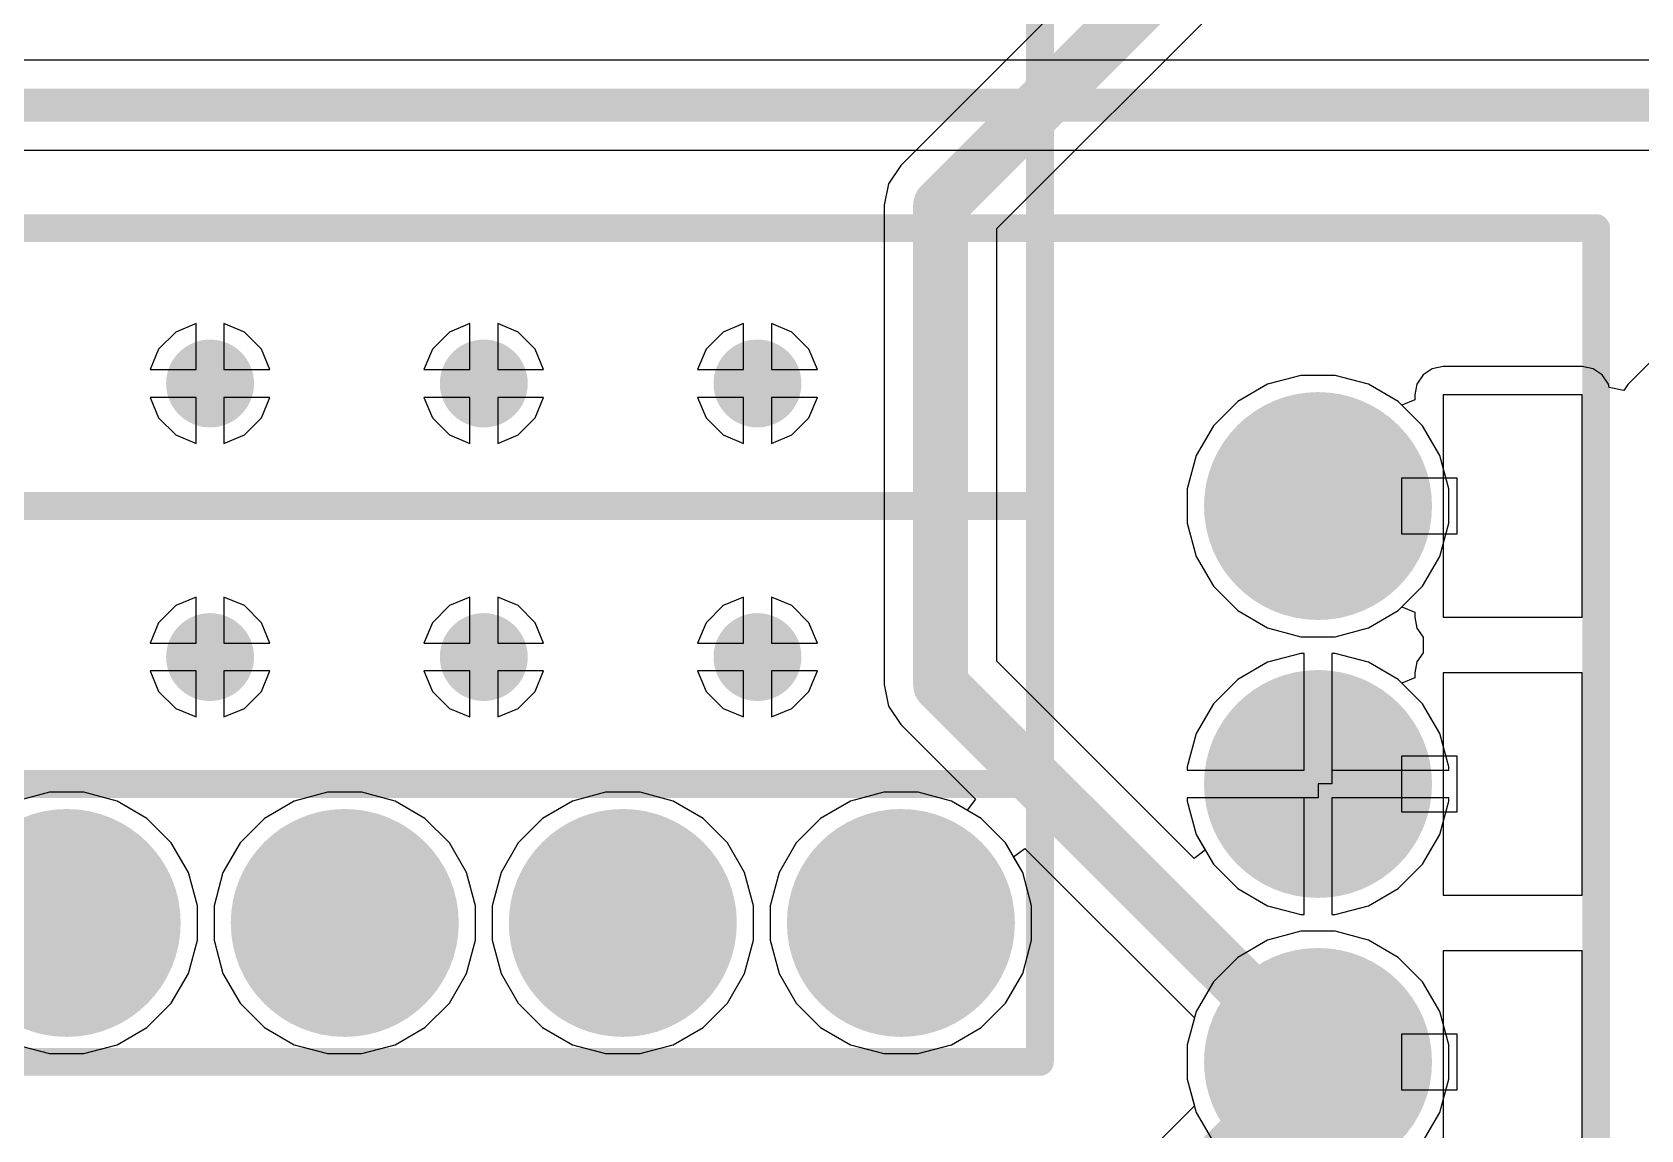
# Model space of a CAD drawing. Header units: inches. Extents: x -0.01 to 4.3, y -0.01 to 7.88.
# Drawn here: x 2.79 to 3.369, y 7.113 to 7.508 of the extents above; entities that cross this region are included whole.
import ezdxf

# ---------------------------------------------------------------- set-up
doc = ezdxf.new("R2010")
doc.units = ezdxf.units.IN
doc.header["$MEASUREMENT"] = 0
for name, color, linetype in [('Bottom Layer', 5, 'Continuous'), ('Bottom Solder', 6, 'Continuous'), ('Multi-Layer', 9, 'Continuous'), ('Pad Holes', 156, 'Continuous'), ('Top Layer', 1, 'Continuous'), ('Top Overlay', 2, 'Continuous'), ('Top Solder', 216, 'Continuous'), ('Via Holes', 16, 'Continuous')]:
    doc.layers.add(name, color=color, linetype=linetype)

# ---------------------------------------------------------------- blocks, each defined once
blk = doc.blocks.new('B___P____32')
at = {"layer": 'Bottom Layer'}
h = blk.add_hatch(color=5, dxfattribs=at)
edge = h.paths.add_edge_path()
edge.add_arc((-0.3, -0.75), 0.037, 0, 360)
h = blk.add_hatch(color=5, dxfattribs=at)
edge = h.paths.add_edge_path()
edge.add_arc((-0.15, -0.8), 0.037, 0, 360)
h = blk.add_hatch(color=5, dxfattribs=at)
edge = h.paths.add_edge_path()
edge.add_arc((-0.05, -0.8), 0.037, 0, 360)
h = blk.add_hatch(color=5, dxfattribs=at)
edge = h.paths.add_edge_path()
edge.add_arc((0.05, -0.8), 0.037, 0, 360)
h = blk.add_hatch(color=5, dxfattribs=at)
edge = h.paths.add_edge_path()
edge.add_arc((0.15, -0.8), 0.037, 0, 360)
h = blk.add_hatch(color=5, dxfattribs=at)
edge = h.paths.add_edge_path()
edge.add_arc((-0.3, -0.85), 0.037, 0, 360)
h = blk.add_hatch(color=5, dxfattribs=at)
edge = h.paths.add_edge_path()
edge.add_arc((-0.3, -0.95), 0.037, 0, 360)
at = {"layer": 'Bottom Solder'}
h = blk.add_hatch(color=6, dxfattribs=at)
edge = h.paths.add_edge_path()
edge.add_arc((-0.3, -0.75), 0.041, 0, 360)
h = blk.add_hatch(color=6, dxfattribs=at)
edge = h.paths.add_edge_path()
edge.add_arc((-0.15, -0.8), 0.041, 0, 360)
h = blk.add_hatch(color=6, dxfattribs=at)
edge = h.paths.add_edge_path()
edge.add_arc((-0.05, -0.8), 0.041, 0, 360)
h = blk.add_hatch(color=6, dxfattribs=at)
edge = h.paths.add_edge_path()
edge.add_arc((0.05, -0.8), 0.041, 0, 360)
h = blk.add_hatch(color=6, dxfattribs=at)
edge = h.paths.add_edge_path()
edge.add_arc((0.15, -0.8), 0.041, 0, 360)
h = blk.add_hatch(color=6, dxfattribs=at)
edge = h.paths.add_edge_path()
edge.add_arc((-0.3, -0.85), 0.041, 0, 360)
h = blk.add_hatch(color=6, dxfattribs=at)
edge = h.paths.add_edge_path()
edge.add_arc((-0.3, -0.95), 0.041, 0, 360)
at = {"layer": 'Multi-Layer'}
h = blk.add_hatch(color=9, dxfattribs=at)
edge = h.paths.add_edge_path()
edge.add_arc((-0.3, -0.75), 0.037, 0, 360)
h = blk.add_hatch(color=9, dxfattribs=at)
edge = h.paths.add_edge_path()
edge.add_arc((-0.15, -0.8), 0.037, 0, 360)
h = blk.add_hatch(color=9, dxfattribs=at)
edge = h.paths.add_edge_path()
edge.add_arc((-0.05, -0.8), 0.037, 0, 360)
h = blk.add_hatch(color=9, dxfattribs=at)
edge = h.paths.add_edge_path()
edge.add_arc((0.05, -0.8), 0.037, 0, 360)
h = blk.add_hatch(color=9, dxfattribs=at)
edge = h.paths.add_edge_path()
edge.add_arc((0.15, -0.8), 0.037, 0, 360)
h = blk.add_hatch(color=9, dxfattribs=at)
edge = h.paths.add_edge_path()
edge.add_arc((-0.3, -0.85), 0.037, 0, 360)
h = blk.add_hatch(color=9, dxfattribs=at)
edge = h.paths.add_edge_path()
edge.add_arc((-0.3, -0.95), 0.037, 0, 360)
at = {"layer": 'Pad Holes'}
h = blk.add_hatch(color=7, dxfattribs=at)
edge = h.paths.add_edge_path()
edge.add_arc((-0.3, -0.75), 0.02, 0, 360)
h = blk.add_hatch(color=7, dxfattribs=at)
edge = h.paths.add_edge_path()
edge.add_arc((-0.15, -0.8), 0.02, 0, 360)
h = blk.add_hatch(color=7, dxfattribs=at)
edge = h.paths.add_edge_path()
edge.add_arc((-0.05, -0.8), 0.02, 0, 360)
h = blk.add_hatch(color=7, dxfattribs=at)
edge = h.paths.add_edge_path()
edge.add_arc((0.05, -0.8), 0.02, 0, 360)
h = blk.add_hatch(color=7, dxfattribs=at)
edge = h.paths.add_edge_path()
edge.add_arc((0.15, -0.8), 0.02, 0, 360)
h = blk.add_hatch(color=7, dxfattribs=at)
edge = h.paths.add_edge_path()
edge.add_arc((-0.3, -0.85), 0.02, 0, 360)
h = blk.add_hatch(color=7, dxfattribs=at)
edge = h.paths.add_edge_path()
edge.add_arc((-0.3, -0.95), 0.02, 0, 360)
at = {"layer": 'Top Layer'}
h = blk.add_hatch(color=1, dxfattribs=at)
edge = h.paths.add_edge_path()
edge.add_arc((-0.3, -0.75), 0.037, 0, 360)
h = blk.add_hatch(color=1, dxfattribs=at)
edge = h.paths.add_edge_path()
edge.add_arc((-0.15, -0.8), 0.037, 0, 360)
h = blk.add_hatch(color=1, dxfattribs=at)
edge = h.paths.add_edge_path()
edge.add_arc((-0.05, -0.8), 0.037, 0, 360)
h = blk.add_hatch(color=1, dxfattribs=at)
edge = h.paths.add_edge_path()
edge.add_arc((0.05, -0.8), 0.037, 0, 360)
h = blk.add_hatch(color=1, dxfattribs=at)
edge = h.paths.add_edge_path()
edge.add_arc((0.15, -0.8), 0.037, 0, 360)
h = blk.add_hatch(color=1, dxfattribs=at)
edge = h.paths.add_edge_path()
edge.add_arc((-0.3, -0.85), 0.037, 0, 360)
h = blk.add_hatch(color=1, dxfattribs=at)
edge = h.paths.add_edge_path()
edge.add_arc((-0.3, -0.95), 0.037, 0, 360)
at = {"layer": 'Top Solder'}
h = blk.add_hatch(color=216, dxfattribs=at)
edge = h.paths.add_edge_path()
edge.add_arc((-0.3, -0.75), 0.041, 0, 360)
h = blk.add_hatch(color=216, dxfattribs=at)
edge = h.paths.add_edge_path()
edge.add_arc((-0.15, -0.8), 0.041, 0, 360)
h = blk.add_hatch(color=216, dxfattribs=at)
edge = h.paths.add_edge_path()
edge.add_arc((-0.05, -0.8), 0.041, 0, 360)
h = blk.add_hatch(color=216, dxfattribs=at)
edge = h.paths.add_edge_path()
edge.add_arc((0.05, -0.8), 0.041, 0, 360)
h = blk.add_hatch(color=216, dxfattribs=at)
edge = h.paths.add_edge_path()
edge.add_arc((0.15, -0.8), 0.041, 0, 360)
h = blk.add_hatch(color=216, dxfattribs=at)
edge = h.paths.add_edge_path()
edge.add_arc((-0.3, -0.85), 0.041, 0, 360)
h = blk.add_hatch(color=216, dxfattribs=at)
edge = h.paths.add_edge_path()
edge.add_arc((-0.3, -0.95), 0.041, 0, 360)
at = {"layer": 'Bottom Layer'}
for p, q in [((-0.395, -0.71), (-0.395, -0.79)), ((-0.345, -0.79), (-0.345, -0.71)), ((-0.33, -0.74), (-0.35, -0.74)), ((-0.35, -0.74), (-0.35, -0.76)), ((-0.33, -0.76), (-0.33, -0.74)), ((-0.35, -0.76), (-0.33, -0.76)), ((-0.395, -0.79), (-0.345, -0.79)), ((-0.345, -0.81), (-0.395, -0.81)), ((-0.395, -0.81), (-0.395, -0.89)), ((-0.345, -0.89), (-0.345, -0.81)), ((-0.33, -0.84), (-0.35, -0.84)), ((-0.35, -0.84), (-0.35, -0.86)), ((-0.33, -0.86), (-0.33, -0.84)), ((-0.35, -0.86), (-0.33, -0.86)), ((-0.395, -0.89), (-0.345, -0.89)), ((-0.345, -0.91), (-0.395, -0.91)), ((-0.395, -0.91), (-0.395, -0.99)), ((-0.345, -0.99), (-0.345, -0.91)), ((-0.33, -0.94), (-0.35, -0.94)), ((-0.35, -0.94), (-0.35, -0.96)), ((-0.33, -0.96), (-0.33, -0.94)), ((-0.35, -0.96), (-0.33, -0.96)), ((-0.395, -0.99), (-0.345, -0.99))]:
    blk.add_line(p, q, dxfattribs=at)
at = {"layer": 'Top Overlay'}
for points in [[(-0.4, 1.05, 0.01, 0.01, 0), (-0.4, -1.05, 0.01, 0.01, 0)], [(0.2, -0.75, 0.01, 0.01, 0), (-0.2, -0.75, 0.01, 0.01, 0)], [(-0.2, -0.75, 0.01, 0.01, 0), (-0.2, -1.2, 0.01, 0.01, 0)], [(0.2, -0.85, 0.01, 0.01, 0), (-0.2, -0.85, 0.01, 0.01, 0)], [(-0.2, -0.85, 0.01, 0.01, 0), (-0.2, -0.95, 0.01, 0.01, 0)], [(0.2, -0.95, 0.01, 0.01, 0), (-0.2, -0.95, 0.01, 0.01, 0)], [(0.4, -1.05, 0.01, 0.01, 0), (-0.4, -1.05, 0.01, 0.01, 0)]]:
    blk.add_lwpolyline(points, format="xyseb", dxfattribs=at)
for points in [[(-0.2025, -0.75, 0.005, 0.005, 1), (-0.1975, -0.75, 0.005, 0.005, 1)], [(-0.2025, -0.75, 0.005, 0.005, 1), (-0.1975, -0.75, 0.005, 0.005, 1)], [(-0.2025, -0.85, 0.005, 0.005, 1), (-0.1975, -0.85, 0.005, 0.005, 1)], [(-0.2025, -0.85, 0.005, 0.005, 1), (-0.1975, -0.85, 0.005, 0.005, 1)], [(-0.2025, -0.95, 0.005, 0.005, 1), (-0.1975, -0.95, 0.005, 0.005, 1)], [(-0.2025, -0.95, 0.005, 0.005, 1), (-0.1975, -0.95, 0.005, 0.005, 1)], [(-0.4025, -1.05, 0.005, 0.005, 1), (-0.3975, -1.05, 0.005, 0.005, 1)], [(-0.4025, -1.05, 0.005, 0.005, 1), (-0.3975, -1.05, 0.005, 0.005, 1)]]:
    blk.add_lwpolyline(points, format="xyseb", close=True, dxfattribs=at)

msp = doc.modelspace()

# ---------------------------------------------------------------- hatches: boundary and pattern name
at = {"layer": 'Bottom Layer'}
h = msp.add_hatch(color=5, dxfattribs=at)
edge = h.paths.add_edge_path()
edge.add_arc((2.85433, 7.38189), 0.01181, 0, 360)
h = msp.add_hatch(color=5, dxfattribs=at)
edge = h.paths.add_edge_path()
edge.add_arc((2.95276, 7.38189), 0.01181, 0, 360)
h = msp.add_hatch(color=5, dxfattribs=at)
edge = h.paths.add_edge_path()
edge.add_arc((3.05118, 7.38189), 0.01181, 0, 360)
h = msp.add_hatch(color=5, dxfattribs=at)
edge = h.paths.add_edge_path()
edge.add_arc((2.85433, 7.28346), 0.01181, 0, 360)
h = msp.add_hatch(color=5, dxfattribs=at)
edge = h.paths.add_edge_path()
edge.add_arc((2.95276, 7.28346), 0.01181, 0, 360)
h = msp.add_hatch(color=5, dxfattribs=at)
edge = h.paths.add_edge_path()
edge.add_arc((3.05118, 7.28346), 0.01181, 0, 360)
at = {"layer": 'Bottom Solder'}
h = msp.add_hatch(color=6, dxfattribs=at)
edge = h.paths.add_edge_path()
edge.add_arc((2.85433, 7.38189), 0.01581, 0, 360)
h = msp.add_hatch(color=6, dxfattribs=at)
edge = h.paths.add_edge_path()
edge.add_arc((2.95276, 7.38189), 0.01581, 0, 360)
h = msp.add_hatch(color=6, dxfattribs=at)
edge = h.paths.add_edge_path()
edge.add_arc((3.05118, 7.38189), 0.01581, 0, 360)
h = msp.add_hatch(color=6, dxfattribs=at)
edge = h.paths.add_edge_path()
edge.add_arc((2.85433, 7.28346), 0.01581, 0, 360)
h = msp.add_hatch(color=6, dxfattribs=at)
edge = h.paths.add_edge_path()
edge.add_arc((2.95276, 7.28346), 0.01581, 0, 360)
h = msp.add_hatch(color=6, dxfattribs=at)
edge = h.paths.add_edge_path()
edge.add_arc((3.05118, 7.28346), 0.01581, 0, 360)
at = {"layer": 'Top Layer'}
h = msp.add_hatch(color=1, dxfattribs=at)
edge = h.paths.add_edge_path()
edge.add_arc((2.85433, 7.38189), 0.01181, 0, 360)
h = msp.add_hatch(color=1, dxfattribs=at)
edge = h.paths.add_edge_path()
edge.add_arc((2.95276, 7.38189), 0.01181, 0, 360)
h = msp.add_hatch(color=1, dxfattribs=at)
edge = h.paths.add_edge_path()
edge.add_arc((3.05118, 7.38189), 0.01181, 0, 360)
h = msp.add_hatch(color=1, dxfattribs=at)
edge = h.paths.add_edge_path()
edge.add_arc((2.85433, 7.28346), 0.01181, 0, 360)
h = msp.add_hatch(color=1, dxfattribs=at)
edge = h.paths.add_edge_path()
edge.add_arc((2.95276, 7.28346), 0.01181, 0, 360)
h = msp.add_hatch(color=1, dxfattribs=at)
edge = h.paths.add_edge_path()
edge.add_arc((3.05118, 7.28346), 0.01181, 0, 360)
at = {"layer": 'Top Solder'}
h = msp.add_hatch(color=216, dxfattribs=at)
edge = h.paths.add_edge_path()
edge.add_arc((2.85433, 7.38189), 0.01581, 0, 360)
h = msp.add_hatch(color=216, dxfattribs=at)
edge = h.paths.add_edge_path()
edge.add_arc((2.95276, 7.38189), 0.01581, 0, 360)
h = msp.add_hatch(color=216, dxfattribs=at)
edge = h.paths.add_edge_path()
edge.add_arc((3.05118, 7.38189), 0.01581, 0, 360)
h = msp.add_hatch(color=216, dxfattribs=at)
edge = h.paths.add_edge_path()
edge.add_arc((2.85433, 7.28346), 0.01581, 0, 360)
h = msp.add_hatch(color=216, dxfattribs=at)
edge = h.paths.add_edge_path()
edge.add_arc((2.95276, 7.28346), 0.01581, 0, 360)
h = msp.add_hatch(color=216, dxfattribs=at)
edge = h.paths.add_edge_path()
edge.add_arc((3.05118, 7.28346), 0.01581, 0, 360)
at = {"layer": 'Via Holes'}
h = msp.add_hatch(color=7, dxfattribs=at)
edge = h.paths.add_edge_path()
edge.add_arc((2.85433, 7.38189), 0.00591, 0, 360)
h = msp.add_hatch(color=7, dxfattribs=at)
edge = h.paths.add_edge_path()
edge.add_arc((2.95276, 7.38189), 0.00591, 0, 360)
h = msp.add_hatch(color=7, dxfattribs=at)
edge = h.paths.add_edge_path()
edge.add_arc((3.05118, 7.38189), 0.00591, 0, 360)
h = msp.add_hatch(color=7, dxfattribs=at)
edge = h.paths.add_edge_path()
edge.add_arc((2.85433, 7.28346), 0.00591, 0, 360)
h = msp.add_hatch(color=7, dxfattribs=at)
edge = h.paths.add_edge_path()
edge.add_arc((2.95276, 7.28346), 0.00591, 0, 360)
h = msp.add_hatch(color=7, dxfattribs=at)
edge = h.paths.add_edge_path()
edge.add_arc((3.05118, 7.28346), 0.00591, 0, 360)

# ---------------------------------------------------------------- linework, layer by layer
at = {"layer": 'Bottom Layer'}
for p, q in [((3.24572, 7.60333), (3.10269, 7.46031)), ((3.13723, 7.43762), (3.26841, 7.5688)), ((3.10269, 7.46031), (3.09831, 7.45374)), ((3.09831, 7.45374), (3.09677, 7.446)), ((3.09677, 7.446), (3.09677, 7.27355)), ((3.13723, 7.28193), (3.13723, 7.43762)), ((3.39475, 7.41209), (3.36414, 7.38148)), ((2.84198, 7.40038), (2.83584, 7.39424)), ((2.84933, 7.40343), (2.84198, 7.40038)), ((2.84933, 7.38689), (2.84933, 7.40343)), ((2.86669, 7.40038), (2.85933, 7.40343)), ((2.85933, 7.40343), (2.85933, 7.38689)), ((2.87282, 7.39424), (2.86669, 7.40038)), ((2.9404, 7.40038), (2.93427, 7.39424)), ((2.94776, 7.40343), (2.9404, 7.40038)), ((2.94776, 7.38689), (2.94776, 7.40343)), ((2.96511, 7.40038), (2.95776, 7.40343)), ((2.95776, 7.40343), (2.95776, 7.38689)), ((2.97125, 7.39424), (2.96511, 7.40038)), ((3.03883, 7.40038), (3.03269, 7.39424)), ((3.04618, 7.40343), (3.03883, 7.40038)), ((3.04618, 7.38689), (3.04618, 7.40343)), ((3.06354, 7.40038), (3.05618, 7.40343)), ((3.05618, 7.40343), (3.05618, 7.38689)), ((3.06967, 7.39424), (3.06354, 7.40038)), ((2.83584, 7.39424), (2.83279, 7.38689)), ((2.87587, 7.38689), (2.87282, 7.39424)), ((2.93427, 7.39424), (2.93122, 7.38689)), ((2.97429, 7.38689), (2.97125, 7.39424)), ((3.03269, 7.39424), (3.02964, 7.38689)), ((3.07272, 7.38689), (3.06967, 7.39424)), ((3.29776, 7.38799), (3.29385, 7.38722)), ((3.34776, 7.38799), (3.29776, 7.38799)), ((3.35166, 7.38722), (3.34776, 7.38799)), ((2.83279, 7.38689), (2.84933, 7.38689)), ((2.85933, 7.38689), (2.87587, 7.38689)), ((2.93122, 7.38689), (2.94776, 7.38689)), ((2.95776, 7.38689), (2.97429, 7.38689)), ((3.02964, 7.38689), (3.04618, 7.38689)), ((3.05618, 7.38689), (3.07272, 7.38689)), ((3.24657, 7.3848), (3.23461, 7.38159)), ((3.25894, 7.3848), (3.24657, 7.3848)), ((3.2709, 7.38159), (3.25894, 7.3848)), ((3.28834, 7.3817), (3.28756, 7.3778)), ((3.29055, 7.385), (3.28834, 7.3817)), ((3.29385, 7.38722), (3.29055, 7.385)), ((3.35497, 7.385), (3.35166, 7.38722)), ((3.35718, 7.3817), (3.35497, 7.385)), ((3.35743, 7.38043), (3.35718, 7.3817)), ((2.84933, 7.37689), (2.83279, 7.37689)), ((2.83279, 7.37689), (2.83584, 7.36953)), ((2.84933, 7.36035), (2.84933, 7.37689)), ((2.87587, 7.37689), (2.85933, 7.37689)), ((2.85933, 7.37689), (2.85933, 7.36035)), ((2.87282, 7.36953), (2.87587, 7.37689)), ((2.94776, 7.37689), (2.93122, 7.37689)), ((2.93122, 7.37689), (2.93427, 7.36953)), ((2.94776, 7.36035), (2.94776, 7.37689)), ((2.97429, 7.37689), (2.95776, 7.37689)), ((2.95776, 7.37689), (2.95776, 7.36035)), ((2.97125, 7.36953), (2.97429, 7.37689)), ((3.04618, 7.37689), (3.02964, 7.37689)), ((3.02964, 7.37689), (3.03269, 7.36953)), ((3.04618, 7.36035), (3.04618, 7.37689)), ((3.07272, 7.37689), (3.05618, 7.37689)), ((3.05618, 7.37689), (3.05618, 7.36035)), ((3.06967, 7.36953), (3.07272, 7.37689)), ((3.23461, 7.38159), (3.2239, 7.3754)), ((3.28161, 7.3754), (3.2709, 7.38159)), ((3.28756, 7.37599), (3.28294, 7.37408)), ((3.28756, 7.3778), (3.28756, 7.37599)), ((3.36274, 7.37938), (3.35743, 7.38043)), ((3.36414, 7.38148), (3.36274, 7.37938)), ((3.2239, 7.3754), (3.21515, 7.36665)), ((3.28294, 7.37408), (3.28161, 7.3754)), ((2.83584, 7.36953), (2.84198, 7.3634)), ((2.86669, 7.3634), (2.87282, 7.36953)), ((2.93427, 7.36953), (2.9404, 7.3634)), ((2.96511, 7.3634), (2.97125, 7.36953)), ((3.03269, 7.36953), (3.03883, 7.3634)), ((3.06354, 7.3634), (3.06967, 7.36953)), ((3.21515, 7.36665), (3.20896, 7.35594)), ((2.84198, 7.3634), (2.84933, 7.36035)), ((2.85933, 7.36035), (2.86669, 7.3634)), ((2.9404, 7.3634), (2.94776, 7.36035)), ((2.95776, 7.36035), (2.96511, 7.3634)), ((3.03883, 7.3634), (3.04618, 7.36035)), ((3.05618, 7.36035), (3.06354, 7.3634)), ((3.20896, 7.35594), (3.20576, 7.34398)), ((3.20576, 7.34398), (3.20576, 7.33161)), ((3.20576, 7.33161), (3.20896, 7.31965)), ((3.20896, 7.31965), (3.21515, 7.30894)), ((3.21515, 7.30894), (3.2239, 7.30019)), ((2.84198, 7.30196), (2.83584, 7.29582)), ((2.84933, 7.305), (2.84198, 7.30196)), ((2.84933, 7.28846), (2.84933, 7.305)), ((2.86669, 7.30196), (2.85933, 7.305)), ((2.85933, 7.305), (2.85933, 7.28846)), ((2.87282, 7.29582), (2.86669, 7.30196)), ((2.9404, 7.30196), (2.93427, 7.29582)), ((2.94776, 7.305), (2.9404, 7.30196)), ((2.94776, 7.28846), (2.94776, 7.305)), ((2.96511, 7.30196), (2.95776, 7.305)), ((2.95776, 7.305), (2.95776, 7.28846)), ((2.97125, 7.29582), (2.96511, 7.30196)), ((3.03883, 7.30196), (3.03269, 7.29582)), ((3.04618, 7.305), (3.03883, 7.30196)), ((3.04618, 7.28846), (3.04618, 7.305)), ((3.06354, 7.30196), (3.05618, 7.305)), ((3.05618, 7.305), (3.05618, 7.28846)), ((3.06967, 7.29582), (3.06354, 7.30196)), ((3.28161, 7.30019), (3.28294, 7.30151)), ((3.28294, 7.30151), (3.28756, 7.2996)), ((2.83584, 7.29582), (2.83279, 7.28846)), ((2.87587, 7.28846), (2.87282, 7.29582)), ((2.93427, 7.29582), (2.93122, 7.28846)), ((2.97429, 7.28846), (2.97125, 7.29582)), ((3.03269, 7.29582), (3.02964, 7.28846)), ((3.07272, 7.28846), (3.06967, 7.29582)), ((3.2239, 7.30019), (3.23461, 7.294)), ((3.2709, 7.294), (3.28161, 7.30019)), ((3.28756, 7.2996), (3.28756, 7.2978)), ((3.28756, 7.2978), (3.28834, 7.29389)), ((3.23461, 7.294), (3.24657, 7.2908)), ((3.24657, 7.2908), (3.25894, 7.2908)), ((3.25894, 7.2908), (3.2709, 7.294)), ((3.28834, 7.29389), (3.29055, 7.29059)), ((3.29055, 7.29059), (3.29055, 7.285)), ((2.83279, 7.28846), (2.84933, 7.28846)), ((2.85933, 7.28846), (2.87587, 7.28846)), ((2.93122, 7.28846), (2.94776, 7.28846)), ((2.95776, 7.28846), (2.97429, 7.28846)), ((3.02964, 7.28846), (3.04618, 7.28846)), ((3.05618, 7.28846), (3.07272, 7.28846)), ((3.24657, 7.2848), (3.23461, 7.28159)), ((3.24776, 7.2848), (3.24657, 7.2848)), ((3.24776, 7.2428), (3.24776, 7.2848)), ((3.25894, 7.2848), (3.25776, 7.2848)), ((3.25776, 7.2848), (3.25776, 7.2378)), ((3.2709, 7.28159), (3.25894, 7.2848)), ((3.29055, 7.285), (3.28834, 7.2817)), ((2.84933, 7.27846), (2.83279, 7.27846)), ((2.83279, 7.27846), (2.83584, 7.27111)), ((2.84933, 7.26193), (2.84933, 7.27846)), ((2.87587, 7.27846), (2.85933, 7.27846)), ((2.85933, 7.27846), (2.85933, 7.26193)), ((2.87282, 7.27111), (2.87587, 7.27846)), ((2.94776, 7.27846), (2.93122, 7.27846)), ((2.93122, 7.27846), (2.93427, 7.27111)), ((2.94776, 7.26193), (2.94776, 7.27846)), ((2.97429, 7.27846), (2.95776, 7.27846)), ((2.95776, 7.27846), (2.95776, 7.26193)), ((2.97125, 7.27111), (2.97429, 7.27846)), ((3.04618, 7.27846), (3.02964, 7.27846)), ((3.02964, 7.27846), (3.03269, 7.27111)), ((3.04618, 7.26193), (3.04618, 7.27846)), ((3.07272, 7.27846), (3.05618, 7.27846)), ((3.05618, 7.27846), (3.05618, 7.26193)), ((3.06967, 7.27111), (3.07272, 7.27846)), ((3.20821, 7.21095), (3.13723, 7.28193)), ((3.23461, 7.28159), (3.2239, 7.2754)), ((3.28161, 7.2754), (3.2709, 7.28159)), ((3.28834, 7.2817), (3.28756, 7.2778)), ((3.28756, 7.2778), (3.28756, 7.27599)), ((3.09677, 7.27355), (3.09831, 7.26581)), ((3.2239, 7.2754), (3.21515, 7.26665)), ((3.28294, 7.27408), (3.28161, 7.2754)), ((3.28756, 7.27599), (3.28294, 7.27408)), ((2.83584, 7.27111), (2.84198, 7.26497)), ((2.86669, 7.26497), (2.87282, 7.27111)), ((2.93427, 7.27111), (2.9404, 7.26497)), ((2.96511, 7.26497), (2.97125, 7.27111)), ((3.03269, 7.27111), (3.03883, 7.26497)), ((3.06354, 7.26497), (3.06967, 7.27111)), ((3.21515, 7.26665), (3.20896, 7.25594)), ((2.84198, 7.26497), (2.84933, 7.26193)), ((2.85933, 7.26193), (2.86669, 7.26497)), ((2.9404, 7.26497), (2.94776, 7.26193)), ((2.95776, 7.26193), (2.96511, 7.26497)), ((3.03883, 7.26497), (3.04618, 7.26193)), ((3.05618, 7.26193), (3.06354, 7.26497)), ((3.09831, 7.26581), (3.10269, 7.25925)), ((3.10269, 7.25925), (3.1296, 7.23234)), ((3.20896, 7.25594), (3.20576, 7.24398)), ((3.20576, 7.24398), (3.20576, 7.2428)), ((3.20576, 7.2428), (3.24776, 7.2428)), ((3.25776, 7.2378), (3.25276, 7.2378)), ((3.25276, 7.2378), (3.25276, 7.2328)), ((2.79657, 7.2348), (2.78461, 7.23159)), ((2.80894, 7.2348), (2.79657, 7.2348)), ((2.8209, 7.23159), (2.80894, 7.2348)), ((2.83161, 7.2254), (2.8209, 7.23159)), ((2.88461, 7.23159), (2.8739, 7.2254)), ((2.89657, 7.2348), (2.88461, 7.23159)), ((2.90894, 7.2348), (2.89657, 7.2348)), ((2.9209, 7.23159), (2.90894, 7.2348)), ((2.93161, 7.2254), (2.9209, 7.23159)), ((2.98461, 7.23159), (2.9739, 7.2254)), ((2.99657, 7.2348), (2.98461, 7.23159)), ((3.00894, 7.2348), (2.99657, 7.2348)), ((3.0209, 7.23159), (3.00894, 7.2348)), ((3.03161, 7.2254), (3.0209, 7.23159)), ((3.08461, 7.23159), (3.0739, 7.2254)), ((3.09657, 7.2348), (3.08461, 7.23159)), ((3.10894, 7.2348), (3.09657, 7.2348)), ((3.1209, 7.23159), (3.10894, 7.2348)), ((3.12653, 7.22834), (3.1209, 7.23159)), ((3.1296, 7.23234), (3.12653, 7.22834)), ((3.25276, 7.2328), (3.20576, 7.2328)), ((3.20576, 7.2328), (3.20576, 7.23161)), ((3.20576, 7.23161), (3.20896, 7.21965)), ((2.84037, 7.21665), (2.83161, 7.2254)), ((2.8739, 7.2254), (2.86515, 7.21665)), ((2.94037, 7.21665), (2.93161, 7.2254)), ((2.9739, 7.2254), (2.96515, 7.21665)), ((3.04037, 7.21665), (3.03161, 7.2254)), ((3.0739, 7.2254), (3.06515, 7.21665)), ((3.20896, 7.21965), (3.21221, 7.21402)), ((2.84655, 7.20594), (2.84037, 7.21665)), ((2.86515, 7.21665), (2.85896, 7.20594)), ((2.94655, 7.20594), (2.94037, 7.21665)), ((2.96515, 7.21665), (2.95896, 7.20594)), ((3.04655, 7.20594), (3.04037, 7.21665)), ((3.06515, 7.21665), (3.05896, 7.20594)), ((3.1433, 7.21157), (3.1473, 7.21464)), ((3.1473, 7.21464), (3.20833, 7.15361)), ((3.21221, 7.21402), (3.20821, 7.21095)), ((3.14655, 7.20594), (3.1433, 7.21157)), ((2.84976, 7.19398), (2.84655, 7.20594)), ((2.85896, 7.20594), (2.85576, 7.19398)), ((2.94976, 7.19398), (2.94655, 7.20594)), ((2.95896, 7.20594), (2.95576, 7.19398)), ((3.04976, 7.19398), (3.04655, 7.20594)), ((3.05896, 7.20594), (3.05576, 7.19398)), ((3.14976, 7.19398), (3.14655, 7.20594)), ((2.84976, 7.18161), (2.84976, 7.19398)), ((2.85576, 7.19398), (2.85576, 7.18161)), ((2.94976, 7.18161), (2.94976, 7.19398)), ((2.95576, 7.19398), (2.95576, 7.18161)), ((3.04976, 7.18161), (3.04976, 7.19398)), ((3.05576, 7.19398), (3.05576, 7.18161)), ((3.14976, 7.18161), (3.14976, 7.19398)), ((2.84655, 7.16965), (2.84976, 7.18161)), ((2.85576, 7.18161), (2.85896, 7.16965)), ((2.94655, 7.16965), (2.94976, 7.18161)), ((2.95576, 7.18161), (2.95896, 7.16965)), ((3.04655, 7.16965), (3.04976, 7.18161)), ((3.05576, 7.18161), (3.05896, 7.16965)), ((3.14655, 7.16965), (3.14976, 7.18161)), ((2.84037, 7.15894), (2.84655, 7.16965)), ((2.85896, 7.16965), (2.86515, 7.15894)), ((2.94037, 7.15894), (2.94655, 7.16965)), ((2.95896, 7.16965), (2.96515, 7.15894)), ((3.04037, 7.15894), (3.04655, 7.16965)), ((3.05896, 7.16965), (3.06515, 7.15894)), ((3.14037, 7.15894), (3.14655, 7.16965)), ((2.83161, 7.15019), (2.84037, 7.15894)), ((2.86515, 7.15894), (2.8739, 7.15019)), ((2.93161, 7.15019), (2.94037, 7.15894)), ((2.96515, 7.15894), (2.9739, 7.15019)), ((3.03161, 7.15019), (3.04037, 7.15894)), ((3.06515, 7.15894), (3.0739, 7.15019)), ((3.13161, 7.15019), (3.14037, 7.15894)), ((3.20833, 7.15361), (3.20576, 7.14398)), ((2.8209, 7.144), (2.83161, 7.15019)), ((2.8739, 7.15019), (2.88461, 7.144)), ((2.9209, 7.144), (2.93161, 7.15019)), ((2.9739, 7.15019), (2.98461, 7.144)), ((3.0209, 7.144), (3.03161, 7.15019)), ((3.0739, 7.15019), (3.08461, 7.144)), ((3.1209, 7.144), (3.13161, 7.15019)), ((2.78461, 7.144), (2.79657, 7.1408)), ((2.79657, 7.1408), (2.80894, 7.1408)), ((2.80894, 7.1408), (2.8209, 7.144)), ((2.88461, 7.144), (2.89657, 7.1408)), ((2.89657, 7.1408), (2.90894, 7.1408)), ((2.90894, 7.1408), (2.9209, 7.144)), ((2.98461, 7.144), (2.99657, 7.1408)), ((2.99657, 7.1408), (3.00894, 7.1408)), ((3.00894, 7.1408), (3.0209, 7.144)), ((3.08461, 7.144), (3.09657, 7.1408)), ((3.09657, 7.1408), (3.10894, 7.1408)), ((3.10894, 7.1408), (3.1209, 7.144)), ((3.20576, 7.14398), (3.20576, 7.13161)), ((3.20576, 7.13161), (3.20896, 7.11965)), ((3.20896, 7.11965), (3.21515, 7.10894))]:
    msp.add_line(p, q, dxfattribs=at)
for points in [[(3.117, 7.446, 0.01969, 0.01969, 0), (3.26003, 7.58903, 0.01969, 0.01969, 0)], [(3.117, 7.27355, 0.01969, 0.01969, 0), (3.117, 7.446, 0.01969, 0.01969, 0)], [(3.117, 7.27355, 0.01969, 0.01969, 0), (3.25276, 7.1378, 0.01969, 0.01969, 0)]]:
    msp.add_lwpolyline(points, format="xyseb", dxfattribs=at)
for points in [[(3.11208, 7.446, 0.00984, 0.00984, 1), (3.12192, 7.446, 0.00984, 0.00984, 1)], [(3.11208, 7.446, 0.00984, 0.00984, 1), (3.12192, 7.446, 0.00984, 0.00984, 1)], [(3.11208, 7.27355, 0.00984, 0.00984, 1), (3.12192, 7.27355, 0.00984, 0.00984, 1)], [(3.11208, 7.27355, 0.00984, 0.00984, 1), (3.12192, 7.27355, 0.00984, 0.00984, 1)], [(3.24783, 7.1378, 0.00984, 0.00984, 1), (3.25768, 7.1378, 0.00984, 0.00984, 1)]]:
    msp.add_lwpolyline(points, format="xyseb", close=True, dxfattribs=at)
at = {"layer": 'Top Layer'}
for p, q in [((3.49349, 7.49822), (2.59992, 7.49822)), ((2.60664, 7.46578), (3.48677, 7.46578)), ((2.84198, 7.40038), (2.83584, 7.39424)), ((2.84933, 7.40343), (2.84198, 7.40038)), ((2.84933, 7.38689), (2.84933, 7.40343)), ((2.86669, 7.40038), (2.85933, 7.40343)), ((2.85933, 7.40343), (2.85933, 7.38689)), ((2.87282, 7.39424), (2.86669, 7.40038)), ((2.9404, 7.40038), (2.93427, 7.39424)), ((2.94776, 7.40343), (2.9404, 7.40038)), ((2.94776, 7.38689), (2.94776, 7.40343)), ((2.96511, 7.40038), (2.95776, 7.40343)), ((2.95776, 7.40343), (2.95776, 7.38689)), ((2.97125, 7.39424), (2.96511, 7.40038)), ((3.03883, 7.40038), (3.03269, 7.39424)), ((3.04618, 7.40343), (3.03883, 7.40038)), ((3.04618, 7.38689), (3.04618, 7.40343)), ((3.06354, 7.40038), (3.05618, 7.40343)), ((3.05618, 7.40343), (3.05618, 7.38689)), ((3.06967, 7.39424), (3.06354, 7.40038)), ((2.83584, 7.39424), (2.83279, 7.38689)), ((2.87587, 7.38689), (2.87282, 7.39424)), ((2.93427, 7.39424), (2.93122, 7.38689)), ((2.97429, 7.38689), (2.97125, 7.39424)), ((3.03269, 7.39424), (3.02964, 7.38689)), ((3.07272, 7.38689), (3.06967, 7.39424)), ((2.83279, 7.38689), (2.84933, 7.38689)), ((2.85933, 7.38689), (2.87587, 7.38689)), ((2.93122, 7.38689), (2.94776, 7.38689)), ((2.95776, 7.38689), (2.97429, 7.38689)), ((3.02964, 7.38689), (3.04618, 7.38689)), ((3.05618, 7.38689), (3.07272, 7.38689)), ((3.24657, 7.3848), (3.23461, 7.38159)), ((3.25894, 7.3848), (3.24657, 7.3848)), ((3.2709, 7.38159), (3.25894, 7.3848)), ((2.84933, 7.37689), (2.83279, 7.37689)), ((2.83279, 7.37689), (2.83584, 7.36953)), ((2.84933, 7.36035), (2.84933, 7.37689)), ((2.87587, 7.37689), (2.85933, 7.37689)), ((2.85933, 7.37689), (2.85933, 7.36035)), ((2.87282, 7.36953), (2.87587, 7.37689)), ((2.94776, 7.37689), (2.93122, 7.37689)), ((2.93122, 7.37689), (2.93427, 7.36953)), ((2.94776, 7.36035), (2.94776, 7.37689)), ((2.97429, 7.37689), (2.95776, 7.37689)), ((2.95776, 7.37689), (2.95776, 7.36035)), ((2.97125, 7.36953), (2.97429, 7.37689)), ((3.04618, 7.37689), (3.02964, 7.37689)), ((3.02964, 7.37689), (3.03269, 7.36953)), ((3.04618, 7.36035), (3.04618, 7.37689)), ((3.07272, 7.37689), (3.05618, 7.37689)), ((3.05618, 7.37689), (3.05618, 7.36035)), ((3.06967, 7.36953), (3.07272, 7.37689)), ((3.23461, 7.38159), (3.2239, 7.3754)), ((3.28161, 7.3754), (3.2709, 7.38159)), ((3.2239, 7.3754), (3.21515, 7.36665)), ((3.29037, 7.36665), (3.28161, 7.3754)), ((2.83584, 7.36953), (2.84198, 7.3634)), ((2.86669, 7.3634), (2.87282, 7.36953)), ((2.93427, 7.36953), (2.9404, 7.3634)), ((2.96511, 7.3634), (2.97125, 7.36953)), ((3.03269, 7.36953), (3.03883, 7.3634)), ((3.06354, 7.3634), (3.06967, 7.36953)), ((3.21515, 7.36665), (3.20896, 7.35594)), ((3.29655, 7.35594), (3.29037, 7.36665)), ((2.84198, 7.3634), (2.84933, 7.36035)), ((2.85933, 7.36035), (2.86669, 7.3634)), ((2.9404, 7.3634), (2.94776, 7.36035)), ((2.95776, 7.36035), (2.96511, 7.3634)), ((3.03883, 7.3634), (3.04618, 7.36035)), ((3.05618, 7.36035), (3.06354, 7.3634)), ((3.20896, 7.35594), (3.20576, 7.34398)), ((3.29976, 7.34398), (3.29655, 7.35594)), ((3.20576, 7.34398), (3.20576, 7.33161)), ((3.29976, 7.33161), (3.29976, 7.34398)), ((3.20576, 7.33161), (3.20896, 7.31965)), ((3.29655, 7.31965), (3.29976, 7.33161)), ((3.20896, 7.31965), (3.21515, 7.30894)), ((3.29037, 7.30894), (3.29655, 7.31965)), ((3.21515, 7.30894), (3.2239, 7.30019)), ((3.28161, 7.30019), (3.29037, 7.30894)), ((2.84198, 7.30196), (2.83584, 7.29582)), ((2.84933, 7.305), (2.84198, 7.30196)), ((2.84933, 7.28846), (2.84933, 7.305)), ((2.86669, 7.30196), (2.85933, 7.305)), ((2.85933, 7.305), (2.85933, 7.28846)), ((2.87282, 7.29582), (2.86669, 7.30196)), ((2.9404, 7.30196), (2.93427, 7.29582)), ((2.94776, 7.305), (2.9404, 7.30196)), ((2.94776, 7.28846), (2.94776, 7.305)), ((2.96511, 7.30196), (2.95776, 7.305)), ((2.95776, 7.305), (2.95776, 7.28846)), ((2.97125, 7.29582), (2.96511, 7.30196)), ((3.03883, 7.30196), (3.03269, 7.29582)), ((3.04618, 7.305), (3.03883, 7.30196)), ((3.04618, 7.28846), (3.04618, 7.305)), ((3.06354, 7.30196), (3.05618, 7.305)), ((3.05618, 7.305), (3.05618, 7.28846)), ((3.06967, 7.29582), (3.06354, 7.30196)), ((2.83584, 7.29582), (2.83279, 7.28846)), ((2.87587, 7.28846), (2.87282, 7.29582)), ((2.93427, 7.29582), (2.93122, 7.28846)), ((2.97429, 7.28846), (2.97125, 7.29582)), ((3.03269, 7.29582), (3.02964, 7.28846)), ((3.07272, 7.28846), (3.06967, 7.29582)), ((3.2239, 7.30019), (3.23461, 7.294)), ((3.2709, 7.294), (3.28161, 7.30019)), ((3.23461, 7.294), (3.24657, 7.2908)), ((3.24657, 7.2908), (3.25894, 7.2908)), ((3.25894, 7.2908), (3.2709, 7.294)), ((2.83279, 7.28846), (2.84933, 7.28846)), ((2.85933, 7.28846), (2.87587, 7.28846)), ((2.93122, 7.28846), (2.94776, 7.28846)), ((2.95776, 7.28846), (2.97429, 7.28846)), ((3.02964, 7.28846), (3.04618, 7.28846)), ((3.05618, 7.28846), (3.07272, 7.28846)), ((3.24657, 7.2848), (3.23461, 7.28159)), ((3.24776, 7.2848), (3.24657, 7.2848)), ((3.24776, 7.2428), (3.24776, 7.2848)), ((3.25894, 7.2848), (3.25776, 7.2848)), ((3.25776, 7.2848), (3.25776, 7.2428)), ((3.2709, 7.28159), (3.25894, 7.2848)), ((2.84933, 7.27846), (2.83279, 7.27846)), ((2.83279, 7.27846), (2.83584, 7.27111)), ((2.84933, 7.26193), (2.84933, 7.27846)), ((2.87587, 7.27846), (2.85933, 7.27846)), ((2.85933, 7.27846), (2.85933, 7.26193)), ((2.87282, 7.27111), (2.87587, 7.27846)), ((2.94776, 7.27846), (2.93122, 7.27846)), ((2.93122, 7.27846), (2.93427, 7.27111)), ((2.94776, 7.26193), (2.94776, 7.27846)), ((2.97429, 7.27846), (2.95776, 7.27846)), ((2.95776, 7.27846), (2.95776, 7.26193)), ((2.97125, 7.27111), (2.97429, 7.27846)), ((3.04618, 7.27846), (3.02964, 7.27846)), ((3.02964, 7.27846), (3.03269, 7.27111)), ((3.04618, 7.26193), (3.04618, 7.27846)), ((3.07272, 7.27846), (3.05618, 7.27846)), ((3.05618, 7.27846), (3.05618, 7.26193)), ((3.06967, 7.27111), (3.07272, 7.27846)), ((3.23461, 7.28159), (3.2239, 7.2754)), ((3.28161, 7.2754), (3.2709, 7.28159)), ((3.2239, 7.2754), (3.21515, 7.26665)), ((3.29037, 7.26665), (3.28161, 7.2754)), ((2.83584, 7.27111), (2.84198, 7.26497)), ((2.86669, 7.26497), (2.87282, 7.27111)), ((2.93427, 7.27111), (2.9404, 7.26497)), ((2.96511, 7.26497), (2.97125, 7.27111)), ((3.03269, 7.27111), (3.03883, 7.26497)), ((3.06354, 7.26497), (3.06967, 7.27111)), ((3.21515, 7.26665), (3.20896, 7.25594)), ((3.29655, 7.25594), (3.29037, 7.26665)), ((2.84198, 7.26497), (2.84933, 7.26193)), ((2.85933, 7.26193), (2.86669, 7.26497)), ((2.9404, 7.26497), (2.94776, 7.26193)), ((2.95776, 7.26193), (2.96511, 7.26497)), ((3.03883, 7.26497), (3.04618, 7.26193)), ((3.05618, 7.26193), (3.06354, 7.26497)), ((3.20896, 7.25594), (3.20576, 7.24398)), ((3.29976, 7.24398), (3.29655, 7.25594)), ((3.20576, 7.24398), (3.20576, 7.2428)), ((3.20576, 7.2428), (3.24776, 7.2428)), ((3.25776, 7.2428), (3.29976, 7.2428)), ((3.29976, 7.2428), (3.29976, 7.24398)), ((2.79657, 7.2348), (2.78461, 7.23159)), ((2.80894, 7.2348), (2.79657, 7.2348)), ((2.8209, 7.23159), (2.80894, 7.2348)), ((2.83161, 7.2254), (2.8209, 7.23159)), ((2.88461, 7.23159), (2.8739, 7.2254)), ((2.89657, 7.2348), (2.88461, 7.23159)), ((2.90894, 7.2348), (2.89657, 7.2348)), ((2.9209, 7.23159), (2.90894, 7.2348)), ((2.93161, 7.2254), (2.9209, 7.23159)), ((2.98461, 7.23159), (2.9739, 7.2254)), ((2.99657, 7.2348), (2.98461, 7.23159)), ((3.00894, 7.2348), (2.99657, 7.2348)), ((3.0209, 7.23159), (3.00894, 7.2348)), ((3.03161, 7.2254), (3.0209, 7.23159)), ((3.08461, 7.23159), (3.0739, 7.2254)), ((3.09657, 7.2348), (3.08461, 7.23159)), ((3.10894, 7.2348), (3.09657, 7.2348)), ((3.1209, 7.23159), (3.10894, 7.2348)), ((3.13161, 7.2254), (3.1209, 7.23159)), ((3.24776, 7.2328), (3.20576, 7.2328)), ((3.20576, 7.2328), (3.20576, 7.23161)), ((3.20576, 7.23161), (3.20896, 7.21965)), ((3.24776, 7.1908), (3.24776, 7.2328)), ((3.29976, 7.2328), (3.25776, 7.2328)), ((3.25776, 7.2328), (3.25776, 7.1908)), ((3.29655, 7.21965), (3.29976, 7.23161)), ((3.29976, 7.23161), (3.29976, 7.2328)), ((2.84037, 7.21665), (2.83161, 7.2254)), ((2.8739, 7.2254), (2.86515, 7.21665)), ((2.94037, 7.21665), (2.93161, 7.2254)), ((2.9739, 7.2254), (2.96515, 7.21665)), ((3.04037, 7.21665), (3.03161, 7.2254)), ((3.0739, 7.2254), (3.06515, 7.21665)), ((3.14037, 7.21665), (3.13161, 7.2254)), ((3.20896, 7.21965), (3.21515, 7.20894)), ((3.29037, 7.20894), (3.29655, 7.21965)), ((2.84655, 7.20594), (2.84037, 7.21665)), ((2.86515, 7.21665), (2.85896, 7.20594)), ((2.94655, 7.20594), (2.94037, 7.21665)), ((2.96515, 7.21665), (2.95896, 7.20594)), ((3.04655, 7.20594), (3.04037, 7.21665)), ((3.06515, 7.21665), (3.05896, 7.20594)), ((3.14655, 7.20594), (3.14037, 7.21665)), ((3.21515, 7.20894), (3.2239, 7.20019)), ((3.28161, 7.20019), (3.29037, 7.20894)), ((2.84976, 7.19398), (2.84655, 7.20594)), ((2.85896, 7.20594), (2.85576, 7.19398)), ((2.94976, 7.19398), (2.94655, 7.20594)), ((2.95896, 7.20594), (2.95576, 7.19398)), ((3.04976, 7.19398), (3.04655, 7.20594)), ((3.05896, 7.20594), (3.05576, 7.19398)), ((3.14976, 7.19398), (3.14655, 7.20594)), ((3.2239, 7.20019), (3.23461, 7.194)), ((3.2709, 7.194), (3.28161, 7.20019)), ((2.84976, 7.18161), (2.84976, 7.19398)), ((2.85576, 7.19398), (2.85576, 7.18161)), ((2.94976, 7.18161), (2.94976, 7.19398)), ((2.95576, 7.19398), (2.95576, 7.18161)), ((3.04976, 7.18161), (3.04976, 7.19398)), ((3.05576, 7.19398), (3.05576, 7.18161)), ((3.14976, 7.18161), (3.14976, 7.19398)), ((3.23461, 7.194), (3.24657, 7.1908)), ((3.24657, 7.1908), (3.24776, 7.1908)), ((3.25776, 7.1908), (3.25894, 7.1908)), ((3.25894, 7.1908), (3.2709, 7.194)), ((2.84655, 7.16965), (2.84976, 7.18161)), ((2.85576, 7.18161), (2.85896, 7.16965)), ((2.94655, 7.16965), (2.94976, 7.18161)), ((2.95576, 7.18161), (2.95896, 7.16965)), ((3.04655, 7.16965), (3.04976, 7.18161)), ((3.05576, 7.18161), (3.05896, 7.16965)), ((3.14655, 7.16965), (3.14976, 7.18161)), ((3.23461, 7.18159), (3.2239, 7.1754)), ((3.24657, 7.1848), (3.23461, 7.18159)), ((3.25894, 7.1848), (3.24657, 7.1848)), ((3.2709, 7.18159), (3.25894, 7.1848)), ((3.28161, 7.1754), (3.2709, 7.18159)), ((3.2239, 7.1754), (3.21515, 7.16665)), ((3.29037, 7.16665), (3.28161, 7.1754)), ((2.84037, 7.15894), (2.84655, 7.16965)), ((2.85896, 7.16965), (2.86515, 7.15894)), ((2.94037, 7.15894), (2.94655, 7.16965)), ((2.95896, 7.16965), (2.96515, 7.15894)), ((3.04037, 7.15894), (3.04655, 7.16965)), ((3.05896, 7.16965), (3.06515, 7.15894)), ((3.14037, 7.15894), (3.14655, 7.16965)), ((3.21515, 7.16665), (3.20896, 7.15594)), ((3.29655, 7.15594), (3.29037, 7.16665)), ((2.83161, 7.15019), (2.84037, 7.15894)), ((2.86515, 7.15894), (2.8739, 7.15019)), ((2.93161, 7.15019), (2.94037, 7.15894)), ((2.96515, 7.15894), (2.9739, 7.15019)), ((3.03161, 7.15019), (3.04037, 7.15894)), ((3.06515, 7.15894), (3.0739, 7.15019)), ((3.13161, 7.15019), (3.14037, 7.15894)), ((3.20896, 7.15594), (3.20576, 7.14398)), ((3.29976, 7.14398), (3.29655, 7.15594)), ((2.8209, 7.144), (2.83161, 7.15019)), ((2.8739, 7.15019), (2.88461, 7.144)), ((2.9209, 7.144), (2.93161, 7.15019)), ((2.9739, 7.15019), (2.98461, 7.144)), ((3.0209, 7.144), (3.03161, 7.15019)), ((3.0739, 7.15019), (3.08461, 7.144)), ((3.1209, 7.144), (3.13161, 7.15019)), ((2.78461, 7.144), (2.79657, 7.1408)), ((2.79657, 7.1408), (2.80894, 7.1408)), ((2.80894, 7.1408), (2.8209, 7.144)), ((2.88461, 7.144), (2.89657, 7.1408)), ((2.89657, 7.1408), (2.90894, 7.1408)), ((2.90894, 7.1408), (2.9209, 7.144)), ((2.98461, 7.144), (2.99657, 7.1408)), ((2.99657, 7.1408), (3.00894, 7.1408)), ((3.00894, 7.1408), (3.0209, 7.144)), ((3.08461, 7.144), (3.09657, 7.1408)), ((3.09657, 7.1408), (3.10894, 7.1408)), ((3.10894, 7.1408), (3.1209, 7.144)), ((3.20576, 7.14398), (3.20576, 7.13161)), ((3.29976, 7.13161), (3.29976, 7.14398)), ((3.20576, 7.13161), (3.20833, 7.12198)), ((3.29655, 7.11965), (3.29976, 7.13161)), ((3.20833, 7.12198), (2.79169, 6.70534)), ((3.29037, 7.10894), (3.29655, 7.11965))]:
    msp.add_line(p, q, dxfattribs=at)
for points in [[(2.59992, 7.482, 0.01181, 0.01181, 0), (3.49349, 7.482, 0.01181, 0.01181, 0)], [(2.806, 6.69104, 0.01969, 0.01969, 0), (3.25276, 7.1378, 0.01969, 0.01969, 0)]]:
    msp.add_lwpolyline(points, format="xyseb", dxfattribs=at)
msp.add_lwpolyline([(3.24783, 7.1378, 0.00984, 0.00984, 1), (3.25768, 7.1378, 0.00984, 0.00984, 1)], format="xyseb", close=True, dxfattribs=at)

# ---------------------------------------------------------------- block references
at = {"rotation": 180}
msp.add_blockref('B___P____32', (2.95276, 6.3878), dxfattribs=at)

doc.saveas('drawing.dxf')
